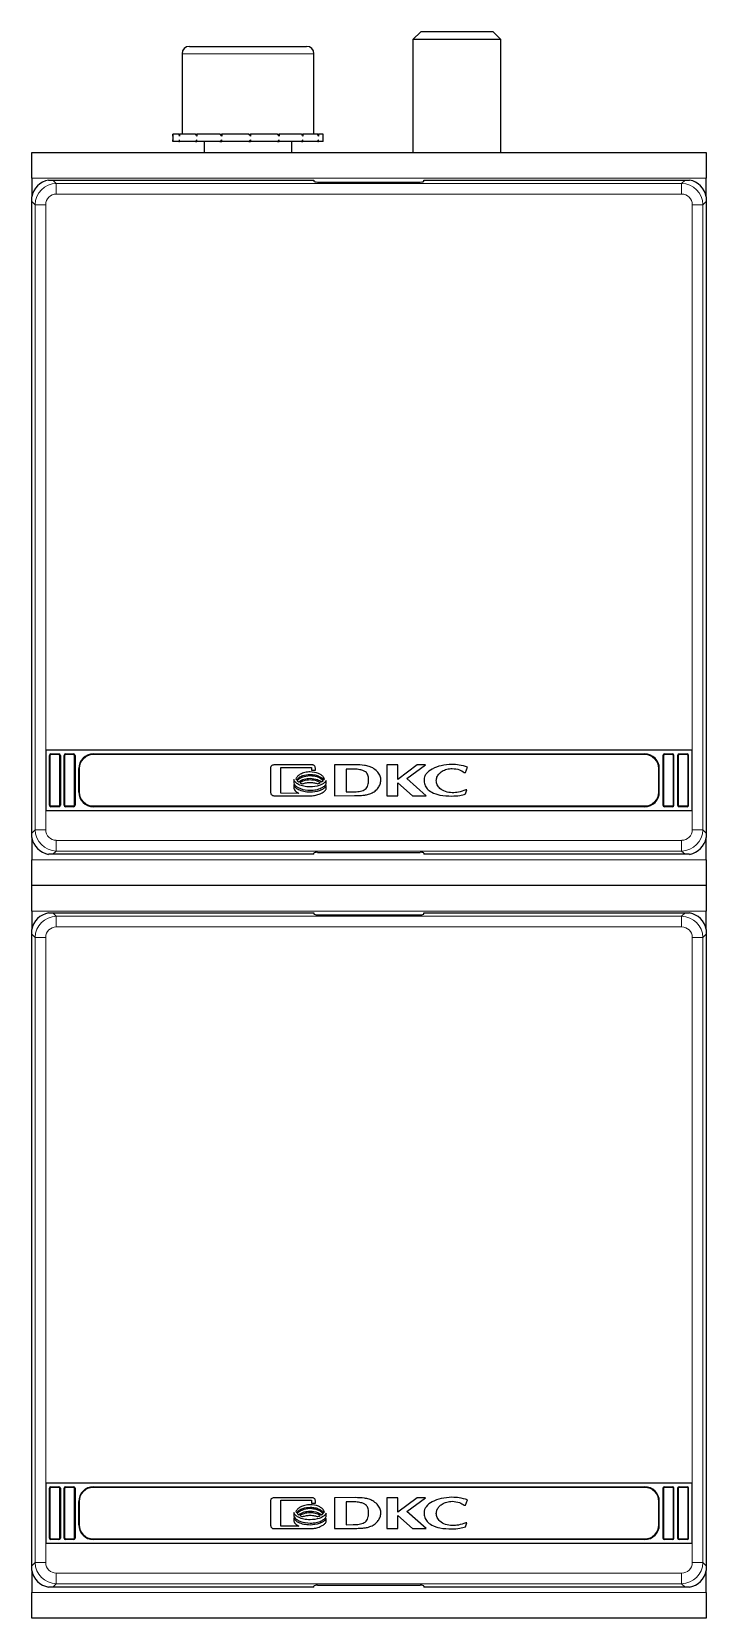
# Model space of a CAD drawing. Header units: millimetres. Extents: x 0 to 4076, y -408 to 615.
# Drawn here: x 3983.5 to 4075.5, y 289.4 to 505.9 of the extents above; entities that cross this region are included whole.
import ezdxf

# ---------------------------------------------------------------- set-up
doc = ezdxf.new("R2010")
doc.units = ezdxf.units.MM

msp = doc.modelspace()

# ---------------------------------------------------------------- linework, layer by layer
at = {"color": 7, "linetype": 'Continuous', "lineweight": 25}
for p, q in [((4036.61, 505.89), (4035.53, 504.82)), ((4035.53, 504.82), (4035.53, 489.39)), ((4047.53, 504.82), (4035.53, 504.82)), ((4046.46, 505.89), (4036.61, 505.89)), ((4047.53, 504.82), (4046.46, 505.89)), ((4047.53, 489.39), (4047.53, 504.82)), ((4004.03, 502.89), (4004.03, 491.89)), ((4005.03, 503.89), (4013.47, 503.89)), ((4013.47, 503.89), (4021.03, 503.89)), ((4022.03, 491.89), (4022.03, 502.89)), ((4002.78, 491.89), (4002.78, 490.89)), ((4002.78, 491.89), (4002.79, 491.89)), ((4002.79, 491.89), (4002.79, 491.64)), ((4003.6, 491.89), (4002.79, 491.89)), ((4003.6, 491.89), (4003.7, 491.89)), ((4003.7, 491.89), (4003.7, 491.64)), ((4005.86, 491.89), (4003.7, 491.89)), ((4005.86, 491.89), (4006.04, 491.89)), ((4006.04, 491.89), (4006.04, 491.64)), ((4009.2, 491.89), (4006.04, 491.89)), ((4009.2, 491.89), (4009.44, 491.89)), ((4009.44, 491.89), (4009.44, 491.64)), ((4013.13, 491.89), (4009.44, 491.89)), ((4013.13, 491.89), (4013.22, 491.89)), ((4013.34, 491.89), (4013.38, 491.89)), ((4013.38, 491.89), (4013.38, 491.64)), ((4017.05, 491.89), (4013.38, 491.89)), ((4017.05, 491.89), (4017.28, 491.89)), ((4017.28, 491.89), (4017.28, 491.64)), ((4020.35, 491.89), (4017.28, 491.89)), ((4020.35, 491.89), (4020.52, 491.89)), ((4020.52, 491.89), (4020.52, 491.64)), ((4022.54, 491.89), (4020.52, 491.89)), ((4022.54, 491.89), (4022.63, 491.89)), ((4022.63, 491.89), (4022.63, 491.64)), ((4023.28, 491.89), (4022.63, 491.89)), ((4023.28, 490.89), (4023.28, 491.89)), ((3983.53, 485.89), (3983.53, 489.39)), ((3983.53, 489.39), (4075.53, 489.39)), ((4002.78, 490.89), (4002.79, 490.89)), ((4002.79, 490.89), (4002.79, 491.14)), ((4003.6, 490.89), (4002.79, 490.89)), ((4003.6, 490.89), (4003.7, 490.89)), ((4003.7, 490.89), (4003.7, 491.14)), ((4005.86, 490.89), (4003.7, 490.89)), ((4005.86, 490.89), (4006.04, 490.89)), ((4006.04, 490.89), (4006.04, 491.14)), ((4009.2, 490.89), (4006.04, 490.89)), ((4007.03, 490.89), (4007.03, 489.39)), ((4009.2, 490.89), (4009.44, 490.89)), ((4009.44, 490.89), (4009.44, 491.14)), ((4013.13, 490.89), (4009.44, 490.89)), ((4013.13, 490.89), (4013.3, 490.89)), ((4013.3, 490.89), (4013.38, 490.89)), ((4013.38, 490.89), (4013.38, 491.14)), ((4017.05, 490.89), (4013.38, 490.89)), ((4017.05, 490.89), (4017.28, 490.89)), ((4017.28, 490.89), (4017.28, 491.14)), ((4020.35, 490.89), (4017.28, 490.89)), ((4019.03, 489.39), (4019.03, 490.89)), ((4020.35, 490.89), (4020.52, 490.89)), ((4020.52, 490.89), (4020.52, 491.14)), ((4022.54, 490.89), (4020.52, 490.89)), ((4022.54, 490.89), (4022.63, 490.89)), ((4022.63, 490.89), (4022.63, 491.14)), ((4023.28, 490.89), (4022.63, 490.89)), ((4075.53, 489.39), (4075.53, 485.89)), ((3983.53, 485.89), (3983.53, 483.37)), ((3985.81, 485.64), (3986.43, 485.64)), ((3986.43, 485.64), (4022.03, 485.64)), ((4022.03, 485.64), (4022.03, 485.51)), ((4022.53, 485.37), (4036.53, 485.37)), ((4037.03, 485.51), (4037.03, 485.64)), ((4037.03, 485.64), (4072.64, 485.64)), ((4072.64, 485.64), (4073.26, 485.64)), ((4075.53, 483.37), (4075.53, 485.89)), ((3983.53, 482.74), (3983.53, 483.37)), ((4075.53, 483.37), (4075.53, 482.74)), ((3983.53, 396.54), (3983.53, 482.74)), ((4075.53, 482.74), (4075.53, 396.54)), ((4073.63, 407.84), (3985.44, 407.84)), ((3985.44, 407.84), (3985.44, 399.64)), ((3985.94, 400.34), (3985.94, 407.14)), ((3986.14, 407.34), (3987.24, 407.34)), ((3987.44, 407.14), (3987.44, 400.34)), ((3987.94, 400.34), (3987.94, 407.14)), ((3988.14, 407.34), (3989.24, 407.34)), ((3989.44, 407.14), (3989.44, 400.34)), ((3991.94, 407.34), (4067.13, 407.34)), ((4069.63, 407.14), (4069.63, 400.34)), ((4069.83, 407.34), (4070.93, 407.34)), ((4071.13, 400.34), (4071.13, 407.14)), ((4071.63, 407.14), (4071.63, 400.34)), ((4071.83, 407.34), (4072.93, 407.34)), ((4073.13, 400.34), (4073.13, 407.14)), ((4073.63, 399.64), (4073.63, 407.84)), ((3989.94, 402.14), (3989.94, 405.34)), ((4016.11, 405.4), (4016.11, 402.08)), ((4021.79, 405.84), (4016.54, 405.84)), ((4017.52, 405.51), (4021.69, 405.51)), ((4017.52, 401.97), (4017.52, 405.51)), ((4021.69, 405.51), (4021.69, 405.12)), ((4021.69, 405.12), (4022.22, 405.12)), ((4022.22, 405.12), (4022.22, 405.4)), ((4027.68, 405.86), (4024.85, 405.84)), ((4024.85, 405.84), (4024.85, 401.64)), ((4027.47, 405.28), (4026.43, 405.26)), ((4026.43, 405.26), (4026.43, 402.16)), ((4031.96, 405.84), (4031.96, 401.64)), ((4033.45, 405.84), (4031.96, 405.84)), ((4033.45, 403.87), (4033.45, 405.84)), ((4036.12, 405.84), (4033.45, 403.87)), ((4034.71, 403.98), (4037.25, 405.84)), ((4037.25, 405.84), (4036.12, 405.84)), ((4042.71, 404.82), (4042.96, 405.55)), ((4069.13, 402.14), (4069.13, 405.34)), ((4019.26, 403.83), (4019.26, 403.38)), ((4019.26, 403.11), (4019.26, 402.65)), ((4023.71, 403.27), (4023.71, 403.72)), ((4023.71, 402.54), (4023.71, 403.01)), ((4033.46, 403.41), (4035.48, 401.64)), ((4033.46, 401.64), (4033.46, 403.41)), ((4037.31, 401.64), (4034.71, 403.98)), ((4042.52, 404.82), (4042.71, 404.82)), ((4016.54, 401.64), (4021.79, 401.64)), ((4019.98, 401.96), (4017.52, 401.97)), ((4024.85, 401.64), (4027.54, 401.65)), ((4026.43, 402.16), (4027.38, 402.18)), ((4027.54, 401.65), (4027.55, 401.65)), ((4027.55, 401.65), (4027.56, 401.65)), ((4031.96, 401.64), (4033.46, 401.64)), ((4035.48, 401.64), (4037.31, 401.64)), ((4042.7, 401.88), (4042.88, 402.42)), ((4042.88, 402.42), (4042.73, 402.42)), ((3985.44, 399.64), (4073.63, 399.64)), ((3987.24, 400.14), (3986.14, 400.14)), ((3989.24, 400.14), (3988.14, 400.14)), ((4067.13, 400.14), (3991.94, 400.14)), ((4070.93, 400.14), (4069.83, 400.14)), ((4072.93, 400.14), (4071.83, 400.14)), ((3983.53, 395.92), (3983.53, 396.54)), ((4075.53, 396.54), (4075.53, 395.92)), ((3983.53, 395.92), (3983.53, 392.89)), ((4075.53, 392.89), (4075.53, 395.92)), ((3983.53, 389.39), (3983.53, 392.89)), ((3986.43, 393.64), (3985.81, 393.64)), ((4022.03, 393.64), (3986.43, 393.64)), ((4022.03, 393.64), (4022.03, 393.78)), ((4022.53, 393.91), (4036.53, 393.91)), ((4037.03, 393.78), (4037.03, 393.64)), ((4072.64, 393.64), (4037.03, 393.64)), ((4073.26, 393.64), (4072.64, 393.64)), ((4075.53, 392.89), (4075.53, 389.39)), ((4075.53, 389.39), (3983.53, 389.39)), ((3983.53, 385.89), (3983.53, 389.39)), ((4075.53, 389.39), (4075.53, 385.89)), ((3983.53, 385.89), (3983.53, 383.37)), ((3985.81, 385.64), (3986.43, 385.64)), ((3986.43, 385.64), (4022.03, 385.64)), ((4022.03, 385.64), (4022.03, 385.51)), ((4022.53, 385.37), (4036.53, 385.37)), ((4037.03, 385.51), (4037.03, 385.64)), ((4037.03, 385.64), (4072.64, 385.64)), ((4072.64, 385.64), (4073.26, 385.64)), ((4075.53, 383.37), (4075.53, 385.89)), ((3983.53, 382.74), (3983.53, 383.37)), ((4075.53, 383.37), (4075.53, 382.74)), ((3983.53, 296.54), (3983.53, 382.74)), ((4075.53, 382.74), (4075.53, 296.54)), ((4073.63, 307.84), (3985.44, 307.84)), ((3985.44, 307.84), (3985.44, 299.64)), ((4073.63, 299.64), (4073.63, 307.84)), ((3985.94, 300.34), (3985.94, 307.14)), ((3986.14, 307.34), (3987.24, 307.34)), ((3987.44, 307.14), (3987.44, 300.34)), ((3987.94, 300.34), (3987.94, 307.14)), ((3988.14, 307.34), (3989.24, 307.34)), ((3989.44, 307.14), (3989.44, 300.34)), ((3989.94, 302.14), (3989.94, 305.34)), ((3991.94, 307.34), (4067.13, 307.34)), ((4016.11, 305.4), (4016.11, 302.08)), ((4021.79, 305.84), (4016.54, 305.84)), ((4017.52, 305.51), (4021.69, 305.51)), ((4017.52, 301.97), (4017.52, 305.51)), ((4021.69, 305.51), (4021.69, 305.12)), ((4022.22, 305.12), (4022.22, 305.4)), ((4027.68, 305.86), (4024.85, 305.84)), ((4024.85, 305.84), (4024.85, 301.64)), ((4027.47, 305.28), (4026.43, 305.26)), ((4031.96, 305.84), (4031.96, 301.64)), ((4033.45, 305.84), (4031.96, 305.84)), ((4033.45, 303.87), (4033.45, 305.84)), ((4036.12, 305.84), (4033.45, 303.87)), ((4034.71, 303.98), (4037.25, 305.84)), ((4037.25, 305.84), (4036.12, 305.84)), ((4042.71, 304.82), (4042.96, 305.55)), ((4069.13, 302.14), (4069.13, 305.34)), ((4069.63, 307.14), (4069.63, 300.34)), ((4069.83, 307.34), (4070.93, 307.34)), ((4071.13, 300.34), (4071.13, 307.14)), ((4071.63, 307.14), (4071.63, 300.34)), ((4071.83, 307.34), (4072.93, 307.34)), ((4073.13, 300.34), (4073.13, 307.14)), ((4019.26, 303.83), (4019.26, 303.38)), ((4019.26, 303.11), (4019.26, 302.65)), ((4021.69, 305.12), (4022.22, 305.12)), ((4023.71, 303.27), (4023.71, 303.72)), ((4026.43, 305.26), (4026.43, 302.16)), ((4033.46, 303.41), (4035.48, 301.64)), ((4033.46, 301.64), (4033.46, 303.41)), ((4037.31, 301.64), (4034.71, 303.98)), ((4042.52, 304.82), (4042.71, 304.82)), ((4016.54, 301.64), (4021.79, 301.64)), ((4019.98, 301.96), (4017.52, 301.97)), ((4023.71, 302.54), (4023.71, 303.01)), ((4024.85, 301.64), (4027.54, 301.65)), ((4026.43, 302.16), (4027.38, 302.18)), ((4027.54, 301.65), (4027.55, 301.65)), ((4027.55, 301.65), (4027.56, 301.65)), ((4031.96, 301.64), (4033.46, 301.64)), ((4035.48, 301.64), (4037.31, 301.64)), ((4042.7, 301.88), (4042.88, 302.42)), ((4042.88, 302.42), (4042.73, 302.42)), ((3985.44, 299.64), (4073.63, 299.64)), ((3987.24, 300.14), (3986.14, 300.14)), ((3989.24, 300.14), (3988.14, 300.14)), ((4067.13, 300.14), (3991.94, 300.14)), ((4070.93, 300.14), (4069.83, 300.14)), ((4072.93, 300.14), (4071.83, 300.14)), ((3983.53, 295.92), (3983.53, 296.54)), ((3983.53, 295.92), (3983.53, 292.89)), ((4075.53, 296.54), (4075.53, 295.92)), ((4075.53, 292.89), (4075.53, 295.92)), ((3983.53, 289.39), (3983.53, 292.89)), ((3986.43, 293.64), (3985.81, 293.64)), ((4022.03, 293.64), (3986.43, 293.64)), ((4022.03, 293.64), (4022.03, 293.78)), ((4022.53, 293.91), (4036.53, 293.91)), ((4037.03, 293.78), (4037.03, 293.64)), ((4072.64, 293.64), (4037.03, 293.64)), ((4073.26, 293.64), (4072.64, 293.64)), ((4075.53, 292.89), (4075.53, 289.39)), ((4075.53, 289.39), (3983.53, 289.39))]:
    msp.add_line(p, q, dxfattribs=at)
at = {"color": 8, "linetype": 'Continuous', "lineweight": 18}
for p, q in [((4013.53, 502.89), (4004.03, 502.89)), ((4022.03, 502.89), (4013.53, 502.89)), ((3983.53, 485.89), (4075.53, 485.89)), ((3986.43, 485.64), (3986.88, 485.19)), ((3986.88, 485.19), (3986.88, 483.74)), ((3986.88, 485.19), (4072.18, 485.19)), ((4072.18, 485.19), (4072.64, 485.64)), ((4072.18, 483.74), (4072.18, 485.19)), ((4072.18, 483.74), (3986.88, 483.74)), ((3983.99, 482.29), (3983.53, 482.74)), ((3985.44, 482.29), (3983.99, 482.29)), ((3983.99, 396.99), (3983.99, 482.29)), ((3985.44, 482.29), (3985.44, 407.84)), ((4073.63, 407.84), (4073.63, 482.29)), ((4075.08, 482.29), (4073.63, 482.29)), ((4075.53, 482.74), (4075.08, 482.29)), ((4075.08, 482.29), (4075.08, 396.99)), ((3985.94, 400.34), (3985.94, 407.14)), ((3985.94, 407.14), (3986.04, 407.14)), ((3985.94, 407.14), (3985.94, 407.14)), ((3986.04, 407.14), (3986.04, 400.34)), ((3986.14, 407.24), (3986.14, 407.34)), ((3986.14, 407.34), (3987.24, 407.34)), ((3986.14, 407.34), (3986.14, 407.34)), ((3987.24, 407.24), (3986.14, 407.24)), ((3987.24, 407.24), (3987.24, 407.34)), ((3987.24, 407.34), (3987.24, 407.34)), ((3987.33, 400.34), (3987.33, 407.14)), ((3987.33, 407.14), (3987.43, 407.14)), ((3987.43, 407.14), (3987.43, 400.34)), ((3987.44, 407.14), (3987.43, 407.14)), ((3987.94, 407.14), (3988.04, 407.14)), ((3987.94, 400.34), (3987.94, 407.14)), ((3987.94, 407.14), (3987.94, 407.14)), ((3988.04, 407.14), (3988.04, 400.34)), ((3988.14, 407.24), (3988.14, 407.34)), ((3988.14, 407.34), (3989.24, 407.34)), ((3988.14, 407.34), (3988.14, 407.34)), ((3989.24, 407.24), (3988.14, 407.24)), ((3989.24, 407.24), (3989.24, 407.34)), ((3989.24, 407.34), (3989.24, 407.34)), ((3989.33, 400.34), (3989.33, 407.14)), ((3989.33, 407.14), (3989.43, 407.14)), ((3989.43, 407.14), (3989.43, 400.34)), ((3989.44, 407.14), (3989.43, 407.14)), ((3991.94, 407.34), (4067.13, 407.34)), ((3991.94, 407.24), (3991.94, 407.34)), ((3991.94, 407.34), (3991.94, 407.34)), ((4067.13, 407.24), (3991.94, 407.24)), ((4067.13, 407.34), (4067.13, 407.24)), ((4067.13, 407.34), (4067.13, 407.34)), ((4069.63, 407.14), (4069.73, 407.14)), ((4069.63, 400.34), (4069.63, 407.14)), ((4069.63, 407.14), (4069.63, 407.14)), ((4069.73, 407.14), (4069.73, 400.34)), ((4069.83, 407.34), (4069.83, 407.24)), ((4069.83, 407.34), (4070.93, 407.34)), ((4069.83, 407.34), (4069.83, 407.34)), ((4070.93, 407.24), (4069.83, 407.24)), ((4070.93, 407.34), (4070.93, 407.24)), ((4070.93, 407.34), (4070.93, 407.34)), ((4071.03, 400.34), (4071.03, 407.14)), ((4071.03, 407.14), (4071.13, 407.14)), ((4071.13, 407.14), (4071.13, 400.34)), ((4071.13, 407.14), (4071.13, 407.14)), ((4071.63, 400.34), (4071.63, 407.14)), ((4071.73, 407.14), (4071.63, 407.14)), ((4071.63, 407.14), (4071.63, 407.14)), ((4071.73, 407.14), (4071.73, 400.34)), ((4071.83, 407.24), (4071.83, 407.34)), ((4071.83, 407.34), (4072.93, 407.34)), ((4071.83, 407.34), (4071.83, 407.34)), ((4072.93, 407.24), (4071.83, 407.24)), ((4072.93, 407.24), (4072.93, 407.34)), ((4072.93, 407.34), (4072.93, 407.34)), ((4073.03, 400.34), (4073.03, 407.14)), ((4073.13, 407.14), (4073.03, 407.14)), ((4073.13, 407.14), (4073.13, 400.34)), ((4073.13, 407.14), (4073.13, 407.14)), ((3989.94, 402.14), (3989.94, 405.34)), ((3990.04, 405.34), (3989.94, 405.34)), ((3989.94, 405.34), (3989.94, 405.34)), ((3990.04, 405.34), (3990.04, 402.14)), ((4069.03, 402.14), (4069.03, 405.34)), ((4069.13, 405.34), (4069.03, 405.34)), ((4069.13, 405.34), (4069.13, 402.14)), ((4069.13, 405.34), (4069.13, 405.34)), ((3990.04, 402.14), (3989.94, 402.14)), ((3989.94, 402.14), (3989.94, 402.14)), ((4069.13, 402.14), (4069.03, 402.14)), ((4069.13, 402.14), (4069.13, 402.14)), ((3985.44, 399.64), (3985.44, 396.99)), ((3985.94, 400.34), (3986.04, 400.34)), ((3985.94, 400.34), (3985.94, 400.34)), ((3986.14, 400.24), (3987.24, 400.24)), ((3986.14, 400.14), (3986.14, 400.24)), ((3987.24, 400.14), (3986.14, 400.14)), ((3986.14, 400.14), (3986.14, 400.14)), ((3987.24, 400.14), (3987.24, 400.24)), ((3987.24, 400.14), (3987.24, 400.14)), ((3987.33, 400.34), (3987.43, 400.34)), ((3987.43, 400.34), (3987.44, 400.34)), ((3987.94, 400.34), (3988.04, 400.34)), ((3987.94, 400.34), (3987.94, 400.34)), ((3988.14, 400.24), (3989.24, 400.24)), ((3988.14, 400.14), (3988.14, 400.24)), ((3989.24, 400.14), (3988.14, 400.14)), ((3988.14, 400.14), (3988.14, 400.14)), ((3989.24, 400.14), (3989.24, 400.24)), ((3989.24, 400.14), (3989.24, 400.14)), ((3989.33, 400.34), (3989.43, 400.34)), ((3989.43, 400.34), (3989.44, 400.34)), ((3991.94, 400.24), (4067.13, 400.24)), ((3991.94, 400.24), (3991.94, 400.14)), ((4067.13, 400.14), (3991.94, 400.14)), ((3991.94, 400.14), (3991.94, 400.14)), ((4067.13, 400.14), (4067.13, 400.24)), ((4067.13, 400.14), (4067.13, 400.14)), ((4069.63, 400.34), (4069.73, 400.34)), ((4069.63, 400.34), (4069.63, 400.34)), ((4069.83, 400.24), (4070.93, 400.24)), ((4069.83, 400.24), (4069.83, 400.14)), ((4070.93, 400.14), (4069.83, 400.14)), ((4069.83, 400.14), (4069.83, 400.14)), ((4070.93, 400.24), (4070.93, 400.14)), ((4070.93, 400.14), (4070.93, 400.14)), ((4071.03, 400.34), (4071.13, 400.34)), ((4071.13, 400.34), (4071.13, 400.34)), ((4071.73, 400.34), (4071.63, 400.34)), ((4071.63, 400.34), (4071.63, 400.34)), ((4071.83, 400.24), (4072.93, 400.24)), ((4071.83, 400.14), (4071.83, 400.24)), ((4072.93, 400.14), (4071.83, 400.14)), ((4071.83, 400.14), (4071.83, 400.14)), ((4072.93, 400.14), (4072.93, 400.24)), ((4072.93, 400.14), (4072.93, 400.14)), ((4073.13, 400.34), (4073.03, 400.34)), ((4073.13, 400.34), (4073.13, 400.34)), ((4073.63, 396.99), (4073.63, 399.64)), ((3983.53, 396.54), (3983.99, 396.99)), ((3983.99, 396.99), (3985.44, 396.99)), ((4073.63, 396.99), (4075.08, 396.99)), ((4075.08, 396.99), (4075.53, 396.54)), ((3986.88, 394.09), (3986.43, 393.64)), ((3986.88, 395.54), (4072.18, 395.54)), ((3986.88, 395.54), (3986.88, 394.09)), ((4072.18, 394.09), (3986.88, 394.09)), ((4072.18, 394.09), (4072.18, 395.54)), ((4072.64, 393.64), (4072.18, 394.09)), ((4075.53, 392.89), (3983.53, 392.89)), ((3983.53, 385.89), (4075.53, 385.89)), ((3986.43, 385.64), (3986.88, 385.19)), ((4072.18, 385.19), (4072.64, 385.64)), ((3986.88, 385.19), (3986.88, 383.74)), ((3986.88, 385.19), (4072.18, 385.19)), ((4072.18, 383.74), (3986.88, 383.74)), ((4072.18, 383.74), (4072.18, 385.19)), ((3983.99, 382.29), (3983.53, 382.74)), ((3985.44, 382.29), (3983.99, 382.29)), ((3983.99, 296.99), (3983.99, 382.29)), ((3985.44, 382.29), (3985.44, 307.84)), ((4073.63, 307.84), (4073.63, 382.29)), ((4075.08, 382.29), (4073.63, 382.29)), ((4075.53, 382.74), (4075.08, 382.29)), ((4075.08, 382.29), (4075.08, 296.99)), ((3985.94, 307.14), (3986.04, 307.14)), ((3985.94, 300.34), (3985.94, 307.14)), ((3985.94, 307.14), (3985.94, 307.14)), ((3986.04, 307.14), (3986.04, 300.34)), ((3986.14, 307.24), (3986.14, 307.34)), ((3986.14, 307.34), (3987.24, 307.34)), ((3986.14, 307.34), (3986.14, 307.34)), ((3987.24, 307.24), (3986.14, 307.24)), ((3987.24, 307.24), (3987.24, 307.34)), ((3987.24, 307.34), (3987.24, 307.34)), ((3987.33, 300.34), (3987.33, 307.14)), ((3987.33, 307.14), (3987.43, 307.14)), ((3987.43, 307.14), (3987.43, 300.34)), ((3987.44, 307.14), (3987.43, 307.14)), ((3987.94, 307.14), (3988.04, 307.14)), ((3987.94, 300.34), (3987.94, 307.14)), ((3987.94, 307.14), (3987.94, 307.14)), ((3988.04, 307.14), (3988.04, 300.34)), ((3988.14, 307.24), (3988.14, 307.34)), ((3988.14, 307.34), (3989.24, 307.34)), ((3988.14, 307.34), (3988.14, 307.34)), ((3989.24, 307.24), (3988.14, 307.24)), ((3989.24, 307.24), (3989.24, 307.34)), ((3989.24, 307.34), (3989.24, 307.34)), ((3989.33, 300.34), (3989.33, 307.14)), ((3989.33, 307.14), (3989.43, 307.14)), ((3989.43, 307.14), (3989.43, 300.34)), ((3989.44, 307.14), (3989.43, 307.14)), ((3989.94, 302.14), (3989.94, 305.34)), ((3990.04, 305.34), (3989.94, 305.34)), ((3989.94, 305.34), (3989.94, 305.34)), ((3990.04, 305.34), (3990.04, 302.14)), ((3991.94, 307.34), (4067.13, 307.34)), ((3991.94, 307.24), (3991.94, 307.34)), ((3991.94, 307.34), (3991.94, 307.34)), ((4067.13, 307.24), (3991.94, 307.24)), ((4067.13, 307.34), (4067.13, 307.24)), ((4067.13, 307.34), (4067.13, 307.34)), ((4069.03, 302.14), (4069.03, 305.34)), ((4069.13, 305.34), (4069.03, 305.34)), ((4069.13, 305.34), (4069.13, 302.14)), ((4069.13, 305.34), (4069.13, 305.34)), ((4069.63, 300.34), (4069.63, 307.14)), ((4069.63, 307.14), (4069.73, 307.14)), ((4069.63, 307.14), (4069.63, 307.14)), ((4069.73, 307.14), (4069.73, 300.34)), ((4069.83, 307.34), (4070.93, 307.34)), ((4069.83, 307.34), (4069.83, 307.24)), ((4069.83, 307.34), (4069.83, 307.34)), ((4070.93, 307.24), (4069.83, 307.24)), ((4070.93, 307.34), (4070.93, 307.24)), ((4070.93, 307.34), (4070.93, 307.34)), ((4071.03, 300.34), (4071.03, 307.14)), ((4071.03, 307.14), (4071.13, 307.14)), ((4071.13, 307.14), (4071.13, 300.34)), ((4071.13, 307.14), (4071.13, 307.14)), ((4071.63, 300.34), (4071.63, 307.14)), ((4071.73, 307.14), (4071.63, 307.14)), ((4071.63, 307.14), (4071.63, 307.14)), ((4071.73, 307.14), (4071.73, 300.34)), ((4071.83, 307.24), (4071.83, 307.34)), ((4071.83, 307.34), (4072.93, 307.34)), ((4071.83, 307.34), (4071.83, 307.34)), ((4072.93, 307.24), (4071.83, 307.24)), ((4072.93, 307.24), (4072.93, 307.34)), ((4072.93, 307.34), (4072.93, 307.34)), ((4073.03, 300.34), (4073.03, 307.14)), ((4073.13, 307.14), (4073.03, 307.14)), ((4073.13, 307.14), (4073.13, 300.34)), ((4073.13, 307.14), (4073.13, 307.14)), ((3990.04, 302.14), (3989.94, 302.14)), ((3989.94, 302.14), (3989.94, 302.14)), ((4069.13, 302.14), (4069.03, 302.14)), ((4069.13, 302.14), (4069.13, 302.14)), ((3985.44, 299.64), (3985.44, 296.99)), ((3985.94, 300.34), (3986.04, 300.34)), ((3985.94, 300.34), (3985.94, 300.34)), ((3986.14, 300.24), (3987.24, 300.24)), ((3986.14, 300.14), (3986.14, 300.24)), ((3987.24, 300.14), (3986.14, 300.14)), ((3986.14, 300.14), (3986.14, 300.14)), ((3987.24, 300.14), (3987.24, 300.24)), ((3987.24, 300.14), (3987.24, 300.14)), ((3987.33, 300.34), (3987.43, 300.34)), ((3987.43, 300.34), (3987.44, 300.34)), ((3987.94, 300.34), (3988.04, 300.34)), ((3987.94, 300.34), (3987.94, 300.34)), ((3988.14, 300.24), (3989.24, 300.24)), ((3988.14, 300.14), (3988.14, 300.24)), ((3989.24, 300.14), (3988.14, 300.14)), ((3988.14, 300.14), (3988.14, 300.14)), ((3989.24, 300.14), (3989.24, 300.24)), ((3989.24, 300.14), (3989.24, 300.14)), ((3989.33, 300.34), (3989.43, 300.34)), ((3989.43, 300.34), (3989.44, 300.34)), ((3991.94, 300.24), (4067.13, 300.24)), ((3991.94, 300.24), (3991.94, 300.14)), ((4067.13, 300.14), (3991.94, 300.14)), ((3991.94, 300.14), (3991.94, 300.14)), ((4067.13, 300.14), (4067.13, 300.24)), ((4067.13, 300.14), (4067.13, 300.14)), ((4069.63, 300.34), (4069.73, 300.34)), ((4069.63, 300.34), (4069.63, 300.34)), ((4069.83, 300.24), (4070.93, 300.24)), ((4069.83, 300.24), (4069.83, 300.14)), ((4070.93, 300.14), (4069.83, 300.14)), ((4069.83, 300.14), (4069.83, 300.14)), ((4070.93, 300.24), (4070.93, 300.14)), ((4070.93, 300.14), (4070.93, 300.14)), ((4071.03, 300.34), (4071.13, 300.34)), ((4071.13, 300.34), (4071.13, 300.34)), ((4071.73, 300.34), (4071.63, 300.34)), ((4071.63, 300.34), (4071.63, 300.34)), ((4071.83, 300.14), (4071.83, 300.24)), ((4071.83, 300.24), (4072.93, 300.24)), ((4072.93, 300.14), (4071.83, 300.14)), ((4071.83, 300.14), (4071.83, 300.14)), ((4072.93, 300.14), (4072.93, 300.24)), ((4072.93, 300.14), (4072.93, 300.14)), ((4073.13, 300.34), (4073.03, 300.34)), ((4073.13, 300.34), (4073.13, 300.34)), ((4073.63, 296.99), (4073.63, 299.64)), ((3983.53, 296.54), (3983.99, 296.99)), ((3983.99, 296.99), (3985.44, 296.99)), ((4073.63, 296.99), (4075.08, 296.99)), ((4075.08, 296.99), (4075.53, 296.54)), ((3986.88, 295.54), (4072.18, 295.54)), ((3986.88, 295.54), (3986.88, 294.09)), ((4072.18, 294.09), (4072.18, 295.54)), ((4075.53, 292.89), (3983.53, 292.89)), ((3986.88, 294.09), (3986.43, 293.64)), ((4072.18, 294.09), (3986.88, 294.09)), ((4072.64, 293.64), (4072.18, 294.09))]:
    msp.add_line(p, q, dxfattribs=at)
at = {"color": 7, "linetype": 'Continuous', "lineweight": 25}
for centre, radius, start, end in [((4005.03, 502.89), 1, 90, 180), ((4021.03, 502.89), 1, 0, 90), ((3986.14, 407.14), 0.2, 90, 180), ((3987.24, 407.14), 0.2, 360, 90), ((3988.14, 407.14), 0.2, 90, 180), ((3989.24, 407.14), 0.2, 360, 90), ((3991.94, 405.34), 2, 90, 180), ((4067.13, 405.34), 2, 360, 90), ((4069.83, 407.14), 0.2, 90, 180), ((4070.93, 407.14), 0.2, 360, 90), ((4071.83, 407.14), 0.2, 90, 180), ((4072.93, 407.14), 0.2, 0, 90), ((3991.94, 402.14), 2, 180, 270), ((4067.13, 402.14), 2, 270, 360), ((3986.14, 400.34), 0.2, 180, 270), ((3987.24, 400.34), 0.2, 270, 360), ((3988.14, 400.34), 0.2, 180, 270), ((3989.24, 400.34), 0.2, 270, 360), ((4069.83, 400.34), 0.2, 180, 270), ((4070.93, 400.34), 0.2, 270, 360), ((4071.83, 400.34), 0.2, 180, 270), ((4072.93, 400.34), 0.2, 270, 0), ((3986.14, 307.14), 0.2, 90, 180), ((3987.24, 307.14), 0.2, 360, 90), ((3988.14, 307.14), 0.2, 90, 180), ((3989.24, 307.14), 0.2, 360, 90), ((3991.94, 305.34), 2, 90, 180), ((4067.13, 305.34), 2, 360, 90), ((4069.83, 307.14), 0.2, 90, 180), ((4070.93, 307.14), 0.2, 360, 90), ((4071.83, 307.14), 0.2, 90, 180), ((4072.93, 307.14), 0.2, 0, 90), ((3991.94, 302.14), 2, 180, 270), ((4067.13, 302.14), 2, 270, 360), ((3986.14, 300.34), 0.2, 180, 270), ((3987.24, 300.34), 0.2, 270, 360), ((3988.14, 300.34), 0.2, 180, 270), ((3989.24, 300.34), 0.2, 270, 360), ((4069.83, 300.34), 0.2, 180, 270), ((4070.93, 300.34), 0.2, 270, 360), ((4071.83, 300.34), 0.2, 180, 270), ((4072.93, 300.34), 0.2, 270, 0)]:
    msp.add_arc(centre, radius, start, end, dxfattribs=at)
at = {"color": 8, "linetype": 'Continuous', "lineweight": 18}
for centre, radius, start, end in [((3986.14, 407.14), 0.198, 90, 180), ((3986.14, 407.14), 0.0982, 90, 180), ((3987.24, 407.14), 0.198, 360, 90), ((3987.24, 407.14), 0.0982, 0, 90), ((3988.14, 407.14), 0.198, 90, 180), ((3988.14, 407.14), 0.0982, 90, 180), ((3989.24, 407.14), 0.198, 360, 90), ((3989.24, 407.14), 0.0982, 0, 90), ((3991.94, 405.34), 2, 90, 180), ((3991.94, 405.34), 1.9, 90, 180), ((4067.13, 405.34), 2, 360, 90), ((4067.13, 405.34), 1.9, 360, 90), ((4069.83, 407.14), 0.198, 90, 180), ((4069.83, 407.14), 0.0982, 90, 180), ((4070.93, 407.14), 0.198, 360, 90), ((4070.93, 407.14), 0.0982, 360, 90), ((4071.83, 407.14), 0.198, 90, 180), ((4071.83, 407.14), 0.0982, 90, 180), ((4072.93, 407.14), 0.198, 0, 90), ((4072.93, 407.14), 0.0982, 0, 90), ((3991.94, 402.14), 2, 180, 270), ((3991.94, 402.14), 1.9, 180, 270), ((4067.13, 402.14), 1.9, 270, 360), ((4067.13, 402.14), 2, 270, 360), ((3986.14, 400.34), 0.198, 180, 270), ((3986.14, 400.34), 0.0982, 180, 270), ((3987.24, 400.34), 0.0982, 270, 0), ((3987.24, 400.34), 0.198, 270, 360), ((3988.14, 400.34), 0.198, 180, 270), ((3988.14, 400.34), 0.0982, 180, 270), ((3989.24, 400.34), 0.0982, 270, 0), ((3989.24, 400.34), 0.198, 270, 360), ((4069.83, 400.34), 0.198, 180, 270), ((4069.83, 400.34), 0.0982, 180, 270), ((4070.93, 400.34), 0.0982, 270, 360), ((4070.93, 400.34), 0.198, 270, 360), ((4071.83, 400.34), 0.198, 180, 270), ((4071.83, 400.34), 0.0982, 180, 270), ((4072.93, 400.34), 0.0982, 270, 0), ((4072.93, 400.34), 0.198, 270, 0), ((3986.14, 307.14), 0.198, 90, 180), ((3986.14, 307.14), 0.0982, 90, 180), ((3987.24, 307.14), 0.198, 360, 90), ((3987.24, 307.14), 0.0982, 0, 90), ((3988.14, 307.14), 0.198, 90, 180), ((3988.14, 307.14), 0.0982, 90, 180), ((3989.24, 307.14), 0.198, 360, 90), ((3989.24, 307.14), 0.0982, 0, 90), ((3991.94, 305.34), 2, 90, 180), ((3991.94, 305.34), 1.9, 90, 180), ((4067.13, 305.34), 2, 360, 90), ((4067.13, 305.34), 1.9, 360, 90), ((4069.83, 307.14), 0.198, 90, 180), ((4069.83, 307.14), 0.0982, 90, 180), ((4070.93, 307.14), 0.198, 360, 90), ((4070.93, 307.14), 0.0982, 360, 90), ((4071.83, 307.14), 0.198, 90, 180), ((4071.83, 307.14), 0.0982, 90, 180), ((4072.93, 307.14), 0.198, 0, 90), ((4072.93, 307.14), 0.0982, 0, 90), ((3991.94, 302.14), 2, 180, 270), ((3991.94, 302.14), 1.9, 180, 270), ((4067.13, 302.14), 1.9, 270, 360), ((4067.13, 302.14), 2, 270, 360), ((3986.14, 300.34), 0.198, 180, 270), ((3986.14, 300.34), 0.0982, 180, 270), ((3987.24, 300.34), 0.0982, 270, 0), ((3987.24, 300.34), 0.198, 270, 360), ((3988.14, 300.34), 0.198, 180, 270), ((3988.14, 300.34), 0.0982, 180, 270), ((3989.24, 300.34), 0.0982, 270, 0), ((3989.24, 300.34), 0.198, 270, 360), ((4069.83, 300.34), 0.198, 180, 270), ((4069.83, 300.34), 0.0982, 180, 270), ((4070.93, 300.34), 0.0982, 270, 360), ((4070.93, 300.34), 0.198, 270, 360), ((4071.83, 300.34), 0.198, 180, 270), ((4071.83, 300.34), 0.0982, 180, 270), ((4072.93, 300.34), 0.0982, 270, 0), ((4072.93, 300.34), 0.198, 270, 0)]:
    msp.add_arc(centre, radius, start, end, dxfattribs=at)
at = {"color": 7, "linetype": 'Continuous', "lineweight": 25}
for centre, major_axis, ratio, start_param, end_param in [((3986.59, 482.59), (2.27, -2.27), 0.935113, 2.575748, 3.707437), ((4022.53, 485.51), (0.5, 0), 0.267949, 3.141593, 4.712389), ((4036.53, 485.51), (0.5, 0), 0.267949, 4.712389, 6.283185), ((4072.48, 482.59), (-2.27, -2.27), 0.935113, 2.575748, 3.707437), ((3986.59, 396.69), (2.27, 2.27), 0.935113, 2.575748, 3.707437), ((4072.48, 396.69), (-2.27, 2.27), 0.935113, 2.575748, 3.707437), ((4022.53, 393.78), (0.5, 0), 0.267949, 1.570796, 3.141593), ((4036.53, 393.78), (0.5, 0), 0.267949, 0, 1.570796), ((3986.59, 382.59), (2.27, -2.27), 0.935113, 2.575748, 3.707437), ((4022.53, 385.51), (0.5, 0), 0.267949, 3.141593, 4.712389), ((4036.53, 385.51), (0.5, 0), 0.267949, 4.712389, 6.283185), ((4072.48, 382.59), (-2.27, -2.27), 0.935113, 2.575748, 3.707437), ((3986.59, 296.69), (2.27, 2.27), 0.935113, 2.575748, 3.707437), ((4072.48, 296.69), (-2.27, 2.27), 0.935113, 2.575748, 3.707437), ((4022.53, 293.78), (0.5, 0), 0.267949, 1.570796, 3.141593), ((4036.53, 293.78), (0.5, 0), 0.267949, 0, 1.570796)]:
    msp.add_ellipse(centre, major_axis=major_axis, ratio=ratio, start_param=start_param, end_param=end_param, dxfattribs=at)
at = {"color": 8, "linetype": 'Continuous', "lineweight": 18}
for centre, major_axis, ratio, start_param, end_param in [((3986.99, 482.19), (2.13, -2.13), 0.997754, 2.389713, 3.893472), ((4072.08, 482.19), (2.13, 2.13), 0.997754, 5.531306, 7.035065), ((3986.99, 482.19), (1.13, -1.13), 0.935113, 2.389713, 3.893472), ((4072.08, 482.19), (-1.13, -1.13), 0.935113, 2.389713, 3.893472), ((3986.99, 397.1), (2.13, 2.13), 0.997754, 2.389713, 3.893472), ((3986.99, 397.1), (1.13, 1.13), 0.935113, 2.389713, 3.893472), ((4072.08, 397.1), (-1.13, 1.13), 0.935113, 2.389713, 3.893472), ((4072.08, 397.1), (-2.13, 2.13), 0.997754, 2.389713, 3.893472), ((3986.99, 382.19), (2.13, -2.13), 0.997754, 2.389713, 3.893472), ((3986.99, 382.19), (1.13, -1.13), 0.935113, 2.389713, 3.893472), ((4072.08, 382.19), (2.13, 2.13), 0.997754, 5.531306, 7.035065), ((4072.08, 382.19), (-1.13, -1.13), 0.935113, 2.389713, 3.893472), ((3986.99, 297.1), (2.13, 2.13), 0.997754, 2.389713, 3.893472), ((3986.99, 297.1), (1.13, 1.13), 0.935113, 2.389713, 3.893472), ((4072.08, 297.1), (-1.13, 1.13), 0.935113, 2.389713, 3.893472), ((4072.08, 297.1), (-2.13, 2.13), 0.997754, 2.389713, 3.893472)]:
    msp.add_ellipse(centre, major_axis=major_axis, ratio=ratio, start_param=start_param, end_param=end_param, dxfattribs=at)
at = {"color": 7, "linetype": 'Continuous', "lineweight": 25}
for points, knots in [([(4002.79, 491.64), (4002.79, 491.68), (4002.79, 491.75), (4002.79, 491.83), (4002.78, 491.87), (4002.78, 491.89)], [0, 0, 0, 0, 0.4999808, 0.7499881, 1, 1, 1, 1]), ([(4003.7, 491.64), (4003.69, 491.68), (4003.66, 491.75), (4003.63, 491.83), (4003.61, 491.87), (4003.6, 491.89)], [0, 0, 0, 0, 0.499981, 0.749988, 1, 1, 1, 1]), ([(4006.04, 491.64), (4006.01, 491.68), (4005.96, 491.75), (4005.9, 491.83), (4005.87, 491.87), (4005.86, 491.89)], [0, 0, 0, 0, 0.499981, 0.749988, 1, 1, 1, 1]), ([(4009.44, 491.64), (4009.4, 491.68), (4009.34, 491.75), (4009.26, 491.83), (4009.22, 491.87), (4009.2, 491.89)], [0, 0, 0, 0, 0.499981, 0.749988, 1, 1, 1, 1]), ([(4013.38, 491.64), (4013.34, 491.68), (4013.28, 491.75), (4013.2, 491.83), (4013.15, 491.87), (4013.13, 491.89)], [0, 0, 0, 0, 0.499981, 0.749988, 1, 1, 1, 1]), ([(4013.38, 491.64), (4013.37, 491.71), (4013.34, 491.84), (4013.31, 491.88), (4013.3, 491.89)], [0, 0, 0, 0, 0.561794, 1, 1, 1, 1]), ([(4017.28, 491.64), (4017.24, 491.68), (4017.18, 491.75), (4017.11, 491.83), (4017.07, 491.87), (4017.05, 491.89)], [0, 0, 0, 0, 0.499981, 0.749988, 1, 1, 1, 1]), ([(4020.52, 491.64), (4020.5, 491.68), (4020.45, 491.75), (4020.4, 491.83), (4020.37, 491.87), (4020.35, 491.89)], [0, 0, 0, 0, 0.499981, 0.749988, 1, 1, 1, 1]), ([(4022.63, 491.64), (4022.62, 491.68), (4022.6, 491.75), (4022.56, 491.83), (4022.55, 491.87), (4022.54, 491.89)], [0, 0, 0, 0, 0.499981, 0.749988, 1, 1, 1, 1]), ([(4002.78, 490.89), (4002.78, 490.91), (4002.79, 490.95), (4002.79, 491.04), (4002.79, 491.1), (4002.79, 491.14)], [0, 0, 0, 0, 0.25014, 0.50028, 1, 1, 1, 1]), ([(4003.6, 490.89), (4003.61, 490.91), (4003.63, 490.95), (4003.66, 491.04), (4003.69, 491.1), (4003.7, 491.14)], [0, 0, 0, 0, 0.2501401, 0.5002802, 1, 1, 1, 1]), ([(4005.86, 490.89), (4005.87, 490.91), (4005.9, 490.95), (4005.96, 491.04), (4006.01, 491.1), (4006.04, 491.14)], [0, 0, 0, 0, 0.2501401, 0.5002802, 1, 1, 1, 1]), ([(4009.2, 490.89), (4009.22, 490.91), (4009.26, 490.95), (4009.34, 491.04), (4009.4, 491.1), (4009.44, 491.14)], [0, 0, 0, 0, 0.25014, 0.50028, 1, 1, 1, 1]), ([(4013.13, 490.89), (4013.15, 490.91), (4013.2, 490.95), (4013.28, 491.04), (4013.34, 491.1), (4013.38, 491.14)], [0, 0, 0, 0, 0.2501401, 0.5002802, 1, 1, 1, 1]), ([(4013.38, 491.14), (4013.37, 491.07), (4013.34, 490.94), (4013.31, 490.91), (4013.3, 490.89)], [0, 0, 0, 0, 0.561794, 1, 1, 1, 1]), ([(4017.05, 490.89), (4017.07, 490.91), (4017.11, 490.95), (4017.18, 491.04), (4017.24, 491.1), (4017.28, 491.14)], [0, 0, 0, 0, 0.25014, 0.50028, 1, 1, 1, 1]), ([(4020.35, 490.89), (4020.37, 490.91), (4020.4, 490.95), (4020.45, 491.04), (4020.5, 491.1), (4020.52, 491.14)], [0, 0, 0, 0, 0.25014, 0.50028, 1, 1, 1, 1]), ([(4022.54, 490.89), (4022.55, 490.91), (4022.56, 490.95), (4022.6, 491.04), (4022.62, 491.1), (4022.63, 491.14)], [0, 0, 0, 0, 0.25014, 0.50028, 1, 1, 1, 1]), ([(4016.54, 405.84), (4016.48, 405.83), (4016.35, 405.82), (4016.21, 405.7), (4016.12, 405.56), (4016.11, 405.45), (4016.11, 405.4)], [0, 0, 0, 0, 0.281303, 0.555629, 0.773878, 1, 1, 1, 1]), ([(4021.51, 404.89), (4021.26, 404.87), (4020.79, 404.84), (4020.21, 404.61), (4019.78, 404.32), (4019.64, 404.07), (4019.57, 403.96)], [0, 0, 0, 0, 0.32886, 0.621368, 0.822445, 1, 1, 1, 1]), ([(4023.46, 403.92), (4023.4, 404.02), (4023.29, 404.24), (4023, 404.49), (4022.42, 404.8), (4021.89, 404.85), (4021.51, 404.89)], [0, 0, 0, 0, 0.149079, 0.314363, 0.498773, 1, 1, 1, 1]), ([(4022.22, 405.4), (4022.21, 405.47), (4022.2, 405.6), (4022.08, 405.74), (4021.94, 405.83), (4021.84, 405.84), (4021.79, 405.84)], [0, 0, 0, 0, 0.2852483, 0.5605631, 0.7771515, 1, 1, 1, 1]), ([(4028.12, 405.22), (4028, 405.23), (4027.78, 405.26), (4027.56, 405.27), (4027.47, 405.28)], [0, 0, 0, 0, 0.586635, 1, 1, 1, 1]), ([(4030.04, 405.42), (4029.88, 405.5), (4029.52, 405.67), (4028.72, 405.82), (4028.09, 405.84), (4027.68, 405.86)], [0, 0, 0, 0, 0.216742, 0.489643, 1, 1, 1, 1]), ([(4029.47, 403.75), (4029.47, 403.88), (4029.46, 404.12), (4029.4, 404.45), (4029.27, 404.71), (4029.04, 404.94), (4028.64, 405.11), (4028.31, 405.18), (4028.12, 405.22)], [0, 0, 0, 0, 0.176808, 0.319231, 0.43938, 0.552395, 0.749205, 1, 1, 1, 1]), ([(4029.32, 401.79), (4029.54, 401.86), (4029.96, 401.99), (4030.49, 402.35), (4030.89, 402.81), (4031.12, 403.33), (4031.18, 403.89), (4031.02, 404.47), (4030.64, 405.01), (4030.25, 405.28), (4030.04, 405.42)], [0, 0, 0, 0, 0.1380907, 0.2654555, 0.3840135, 0.4961027, 0.6057595, 0.7197905, 0.8476619, 1, 1, 1, 1]), ([(4040.85, 405.9), (4040.35, 405.87), (4039.42, 405.81), (4038.2, 405.37), (4037.43, 404.8), (4037.09, 404.24), (4037.05, 403.94), (4037.04, 403.8)], [0, 0, 0, 0, 0.315674, 0.58952, 0.813199, 0.909026, 1, 1, 1, 1]), ([(4038.71, 403.7), (4038.73, 403.86), (4038.77, 404.2), (4039.07, 404.64), (4039.53, 405.02), (4040.15, 405.29), (4040.64, 405.33), (4040.89, 405.35)], [0, 0, 0, 0, 0.165415, 0.334737, 0.516014, 0.747902, 1, 1, 1, 1]), ([(4042.96, 405.55), (4042.59, 405.66), (4041.9, 405.86), (4041.18, 405.89), (4040.85, 405.9)], [0, 0, 0, 0, 0.5368, 1, 1, 1, 1]), ([(4040.89, 405.35), (4041.23, 405.32), (4041.82, 405.27), (4042.31, 404.95), (4042.52, 404.82)], [0, 0, 0, 0, 0.579608, 1, 1, 1, 1]), ([(4021.51, 402.83), (4021.21, 402.84), (4020.66, 402.87), (4019.98, 403.12), (4019.49, 403.43), (4019.33, 403.7), (4019.26, 403.83)], [0, 0, 0, 0, 0.3416414, 0.638783, 0.8349726, 1, 1, 1, 1]), ([(4019.26, 403.38), (4019.31, 403.27), (4019.44, 403.04), (4019.78, 402.79), (4020.45, 402.46), (4021.06, 402.41), (4021.51, 402.38)], [0, 0, 0, 0, 0.13872, 0.298957, 0.48357, 1, 1, 1, 1]), ([(4021.51, 402.11), (4021.21, 402.13), (4020.66, 402.16), (4019.98, 402.4), (4019.49, 402.71), (4019.33, 402.99), (4019.26, 403.11)], [0, 0, 0, 0, 0.34171, 0.638876, 0.835038, 1, 1, 1, 1]), ([(4019.57, 403.96), (4019.58, 403.92), (4019.61, 403.86), (4019.65, 403.81), (4019.66, 403.78)], [0, 0, 0, 0, 0.556647, 1, 1, 1, 1]), ([(4019.66, 403.78), (4019.77, 403.9), (4020, 404.17), (4020.64, 404.47), (4021.17, 404.52), (4021.51, 404.55)], [0, 0, 0, 0, 0.235625, 0.5074333, 1, 1, 1, 1]), ([(4021.51, 404.35), (4021.11, 404.31), (4020.58, 404.26), (4020.01, 403.94), (4019.82, 403.77), (4019.74, 403.68)], [0, 0, 0, 0, 0.607099, 0.813781, 1, 1, 1, 1]), ([(4019.74, 403.68), (4019.77, 403.65), (4019.83, 403.59), (4019.89, 403.54), (4019.92, 403.52)], [0, 0, 0, 0, 0.548878, 1, 1, 1, 1]), ([(4019.92, 403.52), (4020.18, 403.67), (4020.67, 403.96), (4021.23, 403.99), (4021.51, 404.01)], [0, 0, 0, 0, 0.5210892, 1, 1, 1, 1]), ([(4021.51, 403.79), (4021.21, 403.77), (4020.71, 403.74), (4020.26, 403.51), (4020.08, 403.42)], [0, 0, 0, 0, 0.591571, 1, 1, 1, 1]), ([(4020.08, 403.42), (4020.15, 403.38), (4020.27, 403.32), (4020.4, 403.28), (4020.46, 403.26)], [0, 0, 0, 0, 0.541848, 1, 1, 1, 1]), ([(4020.46, 403.26), (4020.64, 403.32), (4020.98, 403.43), (4021.34, 403.44), (4021.51, 403.45)], [0, 0, 0, 0, 0.540329, 1, 1, 1, 1]), ([(4021.51, 404.55), (4021.73, 404.54), (4022.16, 404.51), (4022.7, 404.32), (4023.11, 404.08), (4023.28, 403.87), (4023.36, 403.77)], [0, 0, 0, 0, 0.322978, 0.614423, 0.818337, 1, 1, 1, 1]), ([(4023.28, 403.67), (4023.17, 403.78), (4022.92, 404.01), (4022.32, 404.28), (4021.82, 404.32), (4021.51, 404.35)], [0, 0, 0, 0, 0.239541, 0.512395, 1, 1, 1, 1]), ([(4021.51, 404.01), (4021.85, 403.98), (4022.42, 403.94), (4022.9, 403.64), (4023.09, 403.52)], [0, 0, 0, 0, 0.5984258, 1, 1, 1, 1]), ([(4022.93, 403.42), (4022.69, 403.53), (4022.24, 403.75), (4021.74, 403.78), (4021.51, 403.79)], [0, 0, 0, 0, 0.528395, 1, 1, 1, 1]), ([(4023.71, 403.72), (4023.64, 403.63), (4023.5, 403.42), (4023.16, 403.19), (4022.51, 402.9), (4021.93, 402.86), (4021.51, 402.83)], [0, 0, 0, 0, 0.141525, 0.304329, 0.489562, 1, 1, 1, 1]), ([(4021.51, 403.45), (4021.71, 403.44), (4022.07, 403.42), (4022.41, 403.31), (4022.55, 403.26)], [0, 0, 0, 0, 0.579402, 1, 1, 1, 1]), ([(4021.51, 402.38), (4021.78, 402.39), (4022.31, 402.42), (4022.96, 402.64), (4023.45, 402.91), (4023.63, 403.16), (4023.71, 403.27)], [0, 0, 0, 0, 0.33644, 0.632575, 0.831337, 1, 1, 1, 1]), ([(4023.71, 403.01), (4023.64, 402.91), (4023.5, 402.71), (4023.16, 402.48), (4022.51, 402.19), (4021.93, 402.14), (4021.51, 402.11)], [0, 0, 0, 0, 0.141571, 0.304387, 0.489612, 1, 1, 1, 1]), ([(4022.55, 403.26), (4022.62, 403.29), (4022.75, 403.33), (4022.87, 403.39), (4022.93, 403.42)], [0, 0, 0, 0, 0.575396, 1, 1, 1, 1]), ([(4023.09, 403.52), (4023.13, 403.54), (4023.2, 403.59), (4023.26, 403.65), (4023.28, 403.67)], [0, 0, 0, 0, 0.569699, 1, 1, 1, 1]), ([(4023.36, 403.77), (4023.38, 403.8), (4023.42, 403.84), (4023.44, 403.9), (4023.46, 403.92)], [0, 0, 0, 0, 0.564632, 1, 1, 1, 1]), ([(4027.38, 402.18), (4027.66, 402.18), (4028.17, 402.19), (4028.78, 402.35), (4029.15, 402.62), (4029.34, 402.91), (4029.46, 403.3), (4029.47, 403.59), (4029.47, 403.75)], [0, 0, 0, 0, 0.274676, 0.503042, 0.607381, 0.716579, 0.843412, 1, 1, 1, 1]), ([(4037.04, 403.8), (4037.05, 403.58), (4037.09, 403.14), (4037.47, 402.53), (4038.18, 402), (4039.35, 401.64), (4040.29, 401.6), (4040.84, 401.59)], [0, 0, 0, 0, 0.130532, 0.266031, 0.423997, 0.666819, 1, 1, 1, 1]), ([(4040.89, 402.04), (4040.57, 402.07), (4039.96, 402.13), (4039.25, 402.55), (4038.8, 403.1), (4038.74, 403.5), (4038.71, 403.7)], [0, 0, 0, 0, 0.317455, 0.60205, 0.80504, 1, 1, 1, 1]), ([(4016.11, 402.08), (4016.12, 402.01), (4016.13, 401.89), (4016.25, 401.74), (4016.39, 401.65), (4016.49, 401.64), (4016.54, 401.64)], [0, 0, 0, 0, 0.285197, 0.5604282, 0.7770436, 1, 1, 1, 1]), ([(4019.26, 402.65), (4019.29, 402.57), (4019.37, 402.41), (4019.61, 402.17), (4019.84, 402.04), (4019.98, 401.96)], [0, 0, 0, 0, 0.244932, 0.514807, 1, 1, 1, 1]), ([(4021.79, 401.64), (4022, 401.66), (4022.44, 401.71), (4022.99, 401.95), (4023.45, 402.21), (4023.63, 402.44), (4023.71, 402.54)], [0, 0, 0, 0, 0.289383, 0.600301, 0.822929, 1, 1, 1, 1]), ([(4027.56, 401.65), (4027.67, 401.66), (4027.89, 401.66), (4028.12, 401.67), (4028.23, 401.67)], [0, 0, 0, 0, 0.486421, 1, 1, 1, 1]), ([(4028.23, 401.67), (4028.43, 401.68), (4028.8, 401.7), (4029.15, 401.76), (4029.32, 401.79)], [0, 0, 0, 0, 0.55183, 1, 1, 1, 1]), ([(4040.84, 401.59), (4041.2, 401.6), (4041.83, 401.63), (4042.44, 401.8), (4042.7, 401.88)], [0, 0, 0, 0, 0.577653, 1, 1, 1, 1]), ([(4042.73, 402.42), (4042.4, 402.3), (4041.81, 402.08), (4041.18, 402.05), (4040.89, 402.04)], [0, 0, 0, 0, 0.547643, 1, 1, 1, 1]), ([(4016.54, 305.84), (4016.48, 305.83), (4016.35, 305.82), (4016.21, 305.7), (4016.12, 305.56), (4016.11, 305.45), (4016.11, 305.4)], [0, 0, 0, 0, 0.281303, 0.555629, 0.773878, 1, 1, 1, 1]), ([(4022.22, 305.4), (4022.21, 305.47), (4022.2, 305.6), (4022.08, 305.74), (4021.94, 305.83), (4021.84, 305.84), (4021.79, 305.84)], [0, 0, 0, 0, 0.2852483, 0.5605631, 0.7771515, 1, 1, 1, 1]), ([(4028.12, 305.22), (4028, 305.23), (4027.78, 305.26), (4027.56, 305.27), (4027.47, 305.28)], [0, 0, 0, 0, 0.586635, 1, 1, 1, 1]), ([(4030.04, 305.42), (4029.88, 305.5), (4029.52, 305.67), (4028.72, 305.82), (4028.09, 305.84), (4027.68, 305.86)], [0, 0, 0, 0, 0.216742, 0.489643, 1, 1, 1, 1]), ([(4029.32, 301.79), (4029.54, 301.86), (4029.96, 301.99), (4030.49, 302.35), (4030.89, 302.81), (4031.12, 303.33), (4031.18, 303.89), (4031.02, 304.47), (4030.64, 305.01), (4030.25, 305.28), (4030.04, 305.42)], [0, 0, 0, 0, 0.1380907, 0.2654555, 0.3840135, 0.4961027, 0.6057595, 0.7197905, 0.8476619, 1, 1, 1, 1]), ([(4040.85, 305.9), (4040.35, 305.87), (4039.42, 305.81), (4038.2, 305.37), (4037.43, 304.8), (4037.09, 304.24), (4037.05, 303.94), (4037.04, 303.8)], [0, 0, 0, 0, 0.3156741, 0.5895198, 0.8131992, 0.9090264, 1, 1, 1, 1]), ([(4038.71, 303.7), (4038.73, 303.86), (4038.77, 304.2), (4039.07, 304.64), (4039.53, 305.02), (4040.15, 305.29), (4040.64, 305.33), (4040.89, 305.35)], [0, 0, 0, 0, 0.165415, 0.334737, 0.516014, 0.747902, 1, 1, 1, 1]), ([(4042.96, 305.55), (4042.59, 305.66), (4041.9, 305.86), (4041.18, 305.89), (4040.85, 305.9)], [0, 0, 0, 0, 0.5368, 1, 1, 1, 1]), ([(4040.89, 305.35), (4041.23, 305.32), (4041.82, 305.27), (4042.31, 304.95), (4042.52, 304.82)], [0, 0, 0, 0, 0.579608, 1, 1, 1, 1]), ([(4021.51, 302.83), (4021.21, 302.84), (4020.66, 302.87), (4019.98, 303.12), (4019.49, 303.43), (4019.33, 303.7), (4019.26, 303.83)], [0, 0, 0, 0, 0.341641, 0.638783, 0.834973, 1, 1, 1, 1]), ([(4019.26, 303.38), (4019.31, 303.27), (4019.44, 303.04), (4019.78, 302.79), (4020.45, 302.46), (4021.06, 302.41), (4021.51, 302.38)], [0, 0, 0, 0, 0.13872, 0.298957, 0.48357, 1, 1, 1, 1]), ([(4021.51, 302.11), (4021.21, 302.13), (4020.66, 302.16), (4019.98, 302.4), (4019.49, 302.71), (4019.33, 302.99), (4019.26, 303.11)], [0, 0, 0, 0, 0.34171, 0.638876, 0.835038, 1, 1, 1, 1]), ([(4021.51, 304.89), (4021.26, 304.87), (4020.79, 304.84), (4020.21, 304.61), (4019.78, 304.32), (4019.64, 304.07), (4019.57, 303.96)], [0, 0, 0, 0, 0.32886, 0.621368, 0.822445, 1, 1, 1, 1]), ([(4019.57, 303.96), (4019.58, 303.92), (4019.61, 303.86), (4019.65, 303.81), (4019.66, 303.78)], [0, 0, 0, 0, 0.556647, 1, 1, 1, 1]), ([(4019.66, 303.78), (4019.77, 303.9), (4020, 304.17), (4020.64, 304.47), (4021.17, 304.52), (4021.51, 304.55)], [0, 0, 0, 0, 0.235625, 0.507433, 1, 1, 1, 1]), ([(4021.51, 304.35), (4021.11, 304.31), (4020.58, 304.26), (4020.01, 303.94), (4019.82, 303.77), (4019.74, 303.68)], [0, 0, 0, 0, 0.607099, 0.813781, 1, 1, 1, 1]), ([(4019.74, 303.68), (4019.77, 303.65), (4019.83, 303.59), (4019.89, 303.54), (4019.92, 303.52)], [0, 0, 0, 0, 0.548878, 1, 1, 1, 1]), ([(4019.92, 303.52), (4020.18, 303.67), (4020.67, 303.96), (4021.23, 303.99), (4021.51, 304.01)], [0, 0, 0, 0, 0.5210892, 1, 1, 1, 1]), ([(4021.51, 303.79), (4021.21, 303.77), (4020.71, 303.74), (4020.26, 303.51), (4020.08, 303.42)], [0, 0, 0, 0, 0.591571, 1, 1, 1, 1]), ([(4020.08, 303.42), (4020.15, 303.38), (4020.27, 303.32), (4020.4, 303.28), (4020.46, 303.26)], [0, 0, 0, 0, 0.541848, 1, 1, 1, 1]), ([(4020.46, 303.26), (4020.64, 303.32), (4020.98, 303.43), (4021.34, 303.44), (4021.51, 303.45)], [0, 0, 0, 0, 0.540329, 1, 1, 1, 1]), ([(4023.46, 303.92), (4023.4, 304.02), (4023.29, 304.24), (4023, 304.49), (4022.42, 304.8), (4021.89, 304.85), (4021.51, 304.89)], [0, 0, 0, 0, 0.149079, 0.314363, 0.498773, 1, 1, 1, 1]), ([(4021.51, 304.55), (4021.73, 304.54), (4022.16, 304.51), (4022.7, 304.32), (4023.11, 304.08), (4023.28, 303.87), (4023.36, 303.77)], [0, 0, 0, 0, 0.322978, 0.614423, 0.818337, 1, 1, 1, 1]), ([(4023.28, 303.67), (4023.17, 303.78), (4022.92, 304.01), (4022.32, 304.28), (4021.82, 304.32), (4021.51, 304.35)], [0, 0, 0, 0, 0.239541, 0.512395, 1, 1, 1, 1]), ([(4021.51, 304.01), (4021.85, 303.98), (4022.42, 303.94), (4022.9, 303.64), (4023.09, 303.52)], [0, 0, 0, 0, 0.598426, 1, 1, 1, 1]), ([(4022.93, 303.42), (4022.69, 303.53), (4022.24, 303.75), (4021.74, 303.78), (4021.51, 303.79)], [0, 0, 0, 0, 0.528395, 1, 1, 1, 1]), ([(4023.71, 303.72), (4023.64, 303.63), (4023.5, 303.42), (4023.16, 303.19), (4022.51, 302.9), (4021.93, 302.86), (4021.51, 302.83)], [0, 0, 0, 0, 0.141525, 0.304329, 0.489562, 1, 1, 1, 1]), ([(4021.51, 303.45), (4021.71, 303.44), (4022.07, 303.42), (4022.41, 303.31), (4022.55, 303.26)], [0, 0, 0, 0, 0.579402, 1, 1, 1, 1]), ([(4021.51, 302.38), (4021.78, 302.39), (4022.31, 302.42), (4022.96, 302.64), (4023.45, 302.91), (4023.63, 303.16), (4023.71, 303.27)], [0, 0, 0, 0, 0.33644, 0.632575, 0.831337, 1, 1, 1, 1]), ([(4022.55, 303.26), (4022.62, 303.29), (4022.75, 303.33), (4022.87, 303.39), (4022.93, 303.42)], [0, 0, 0, 0, 0.575396, 1, 1, 1, 1]), ([(4023.09, 303.52), (4023.13, 303.54), (4023.2, 303.59), (4023.26, 303.65), (4023.28, 303.67)], [0, 0, 0, 0, 0.569699, 1, 1, 1, 1]), ([(4023.36, 303.77), (4023.38, 303.8), (4023.42, 303.84), (4023.44, 303.9), (4023.46, 303.92)], [0, 0, 0, 0, 0.564632, 1, 1, 1, 1]), ([(4027.38, 302.18), (4027.66, 302.18), (4028.17, 302.19), (4028.78, 302.35), (4029.15, 302.62), (4029.34, 302.91), (4029.46, 303.3), (4029.47, 303.59), (4029.47, 303.75)], [0, 0, 0, 0, 0.2746758, 0.503042, 0.6073811, 0.7165791, 0.8434118, 1, 1, 1, 1]), ([(4029.47, 303.75), (4029.47, 303.88), (4029.46, 304.12), (4029.4, 304.45), (4029.27, 304.71), (4029.04, 304.94), (4028.64, 305.11), (4028.31, 305.18), (4028.12, 305.22)], [0, 0, 0, 0, 0.176808, 0.319231, 0.43938, 0.552395, 0.749205, 1, 1, 1, 1]), ([(4037.04, 303.8), (4037.05, 303.58), (4037.09, 303.14), (4037.47, 302.53), (4038.18, 302), (4039.35, 301.64), (4040.29, 301.6), (4040.84, 301.59)], [0, 0, 0, 0, 0.130532, 0.266031, 0.423997, 0.666819, 1, 1, 1, 1]), ([(4040.89, 302.04), (4040.57, 302.07), (4039.96, 302.13), (4039.25, 302.55), (4038.8, 303.1), (4038.74, 303.5), (4038.71, 303.7)], [0, 0, 0, 0, 0.317455, 0.60205, 0.80504, 1, 1, 1, 1]), ([(4016.11, 302.08), (4016.12, 302.01), (4016.13, 301.89), (4016.25, 301.74), (4016.39, 301.65), (4016.49, 301.64), (4016.54, 301.64)], [0, 0, 0, 0, 0.285197, 0.560428, 0.777044, 1, 1, 1, 1]), ([(4019.26, 302.65), (4019.29, 302.57), (4019.37, 302.41), (4019.61, 302.17), (4019.84, 302.04), (4019.98, 301.96)], [0, 0, 0, 0, 0.244932, 0.514807, 1, 1, 1, 1]), ([(4023.71, 303.01), (4023.64, 302.91), (4023.5, 302.71), (4023.16, 302.48), (4022.51, 302.19), (4021.93, 302.14), (4021.51, 302.11)], [0, 0, 0, 0, 0.141571, 0.304387, 0.489612, 1, 1, 1, 1]), ([(4021.79, 301.64), (4022, 301.66), (4022.44, 301.71), (4022.99, 301.95), (4023.45, 302.21), (4023.63, 302.44), (4023.71, 302.54)], [0, 0, 0, 0, 0.289383, 0.600301, 0.822929, 1, 1, 1, 1]), ([(4027.56, 301.65), (4027.67, 301.66), (4027.89, 301.66), (4028.12, 301.67), (4028.23, 301.67)], [0, 0, 0, 0, 0.486421, 1, 1, 1, 1]), ([(4028.23, 301.67), (4028.43, 301.68), (4028.8, 301.7), (4029.15, 301.76), (4029.32, 301.79)], [0, 0, 0, 0, 0.55183, 1, 1, 1, 1]), ([(4040.84, 301.59), (4041.2, 301.6), (4041.83, 301.63), (4042.44, 301.8), (4042.7, 301.88)], [0, 0, 0, 0, 0.577653, 1, 1, 1, 1]), ([(4042.73, 302.42), (4042.4, 302.3), (4041.81, 302.08), (4041.18, 302.05), (4040.89, 302.04)], [0, 0, 0, 0, 0.547643, 1, 1, 1, 1])]:
    msp.add_open_spline(points, degree=3, knots=knots, dxfattribs=at)

doc.saveas('drawing.dxf')
